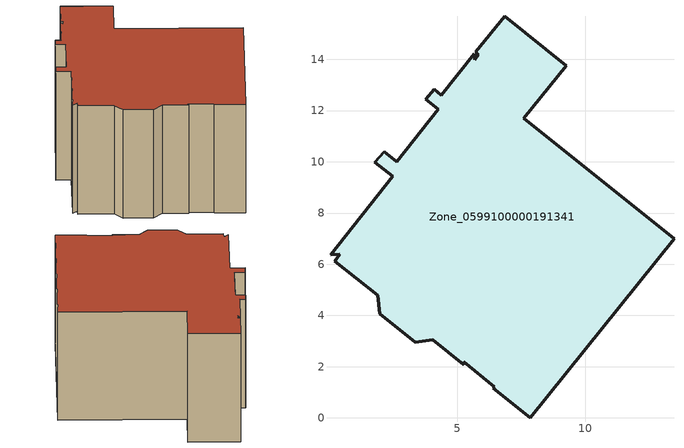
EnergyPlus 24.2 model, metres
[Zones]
Zone_0599100000191341
 floor ground (C_G): 1.98,4.07 1.89,4.79 0.22,6.13 0.41,6.4 0.05,6.36 2.48,9.43 1.78,9.99 2.14,10.4 2.64,10 4.26,12.05 3.77,12.44 4.11,12.84 4.37,12.6 5.67,14.21 5.69,13.98 5.83,14.18 5.72,14.29 6.85,15.69 9.25,13.76 7.6,11.71 13.46,7 7.84,0 6.4,1.16 6.45,1.23 5.26,2.19 5.26,2.08 4.05,3.05 3.36,2.96 z0
 wall outside (C_F): 3.77,12.44 4.26,12.05 2.64,10 2.14,10.4 1.78,9.99 2.48,9.43 0.05,6.36 0.41,6.4 0.22,6.13 1.89,4.79 1.98,4.07 3.36,2.96 4.05,3.05 5.26,2.08 5.26,2.19 6.45,1.23 6.4,1.16 7.84,0 13.46,7 7.6,11.71 9.25,13.76 6.85,15.69 5.72,14.29 5.83,14.18 5.69,13.98 5.67,14.21 4.37,12.6 4.11,12.84 3.77,12.44 z0:7.25
 roof outside (C_R): 0.05,6.36 0.41,6.4 0.22,6.13 1.89,4.79 1.98,4.07 3.36,2.96 4.05,3.05 5.26,2.08 5.26,2.19 6.45,1.23 6.4,1.16 7.84,0 13.46,7 7.6,11.71 9.25,13.76 6.85,15.69 5.72,14.29 5.83,14.18 5.69,13.98 5.67,14.21 4.37,12.6 4.11,12.84 3.77,12.44 4.26,12.05 2.64,10 2.14,10.4 1.78,9.99 2.48,9.43 z7.25
[BUILDING]
Pand.0599100000191341: North Axis=0; Terrain=City; Loads Convergence Tolerance Value=0.04; Temperature Convergence Tolerance Value=0.4; Solar Distribution=FullExterior; Maximum Number of Warmup Days=25; Minimum Number of Warmup Days=1
[Site:Location]
Rotterdam.The.Hague.AP_ZH_NLD Design_Conditions: Latitude=51.96; Longitude=4.45; Time Zone=1; Elevation=-4.5
[SITE:GROUNDTEMPERATURE:BUILDINGSURFACE]
18, 18, 18, 18, 18, 18, 18, 18, 18, 18, 18, 18
[MATERIAL] Thermal Absorptance=0.9; Solar Absorptance=0.7; Visible Absorptance=0.7
Name | Roughness | Thickness | Conductivity | Density | Specific Heat
G.D.1965 | MediumSmooth | 0.15 | 1 | 540 | 1210
F.D.1965 | Rough | 0.3 | 0.857143 | 1920 | 840
R.D.1965 | MediumRough | 0.2 | 0.08 | 1500 | 1000
[CONSTRUCTION]
C_G: G.D.1965
C_F: F.D.1965
C_R: R.D.1965
[ZONE]
Zone_0599100000191341: Type=1; Multiplier=1; Ceiling Height=Autocalculate; Volume=Autocalculate; Floor Area=autocalculate; Part of Total Floor Area=Yes
[ZONEINFILTRATION:DESIGNFLOWRATE]
Infil_Zone_0599100000191341: Zone or ZoneList or Space or SpaceList=Zone_0599100000191341; Schedule=AlwaysOn; Design Flow Rate Calculation Method=Flow/Area; Flow Rate per Floor Area=0.0042; Constant Term Coefficient=1; Temperature Term Coefficient=0; Velocity Term Coefficient=0; Velocity Squared Term Coefficient=0
[HVACTEMPLATE:ZONE:IDEALLOADSAIRSYSTEM]
Zone_0599100000191341: Maximum Heating Supply Air Temperature=50; Minimum Cooling Supply Air Temperature=13; Maximum Heating Supply Air Humidity Ratio=0.0156; Minimum Cooling Supply Air Humidity Ratio=0.0077; Heating Limit=NoLimit; Cooling Limit=NoLimit; Dehumidification Control Type=ConstantSensibleHeatRatio; Cooling Sensible Heat Ratio=0.7; Dehumidification Setpoint=60; Humidification Control Type=None; Humidification Setpoint=30; Outdoor Air Method=None; Outdoor Air Flow Rate per Person=0.00944; Outdoor Air Flow Rate per Zone Floor Area=0; Outdoor Air Flow Rate per Zone=0; Demand Controlled Ventilation Type=None; Outdoor Air Economizer Type=NoEconomizer; Heat Recovery Type=None; Sensible Heat Recovery Effectiveness=0.7; Latent Heat Recovery Effectiveness=0.65
[ZONECONTROL:THERMOSTAT]
ThermostatControl_Zone_0599100000191341: Zone or ZoneList=Zone_0599100000191341; Control Type Schedule=DualSetpointControlType; Control 1=Thermostat_Zone_0599100000191341; Temperature Difference Between Cutout And Setpoint=0
[THERMOSTATSETPOINT:DUALSETPOINT]
Thermostat_Zone_0599100000191341: Heating Setpoint Temperature Schedule=HeatingSetpoint_Zone_0599100000191341; Cooling Setpoint Temperature Schedule=CoolingSetpoint_Zone_0599100000191341
[SCHEDULE:COMPACT]
HeatingSetpoint_Zone_0599100000191341: Through: 12/31, For: AllDays, Until: 24:00, 21
CoolingSetpoint_Zone_0599100000191341: Through: 12/31, For: AllDays, Until: 24:00, 24
DualSetpointControlType: Through: 12/31, For: AllDays, Until: 24:00, 4
AlwaysOn: Through: 12/31, For: AllDays, Until: 24:00, 1
